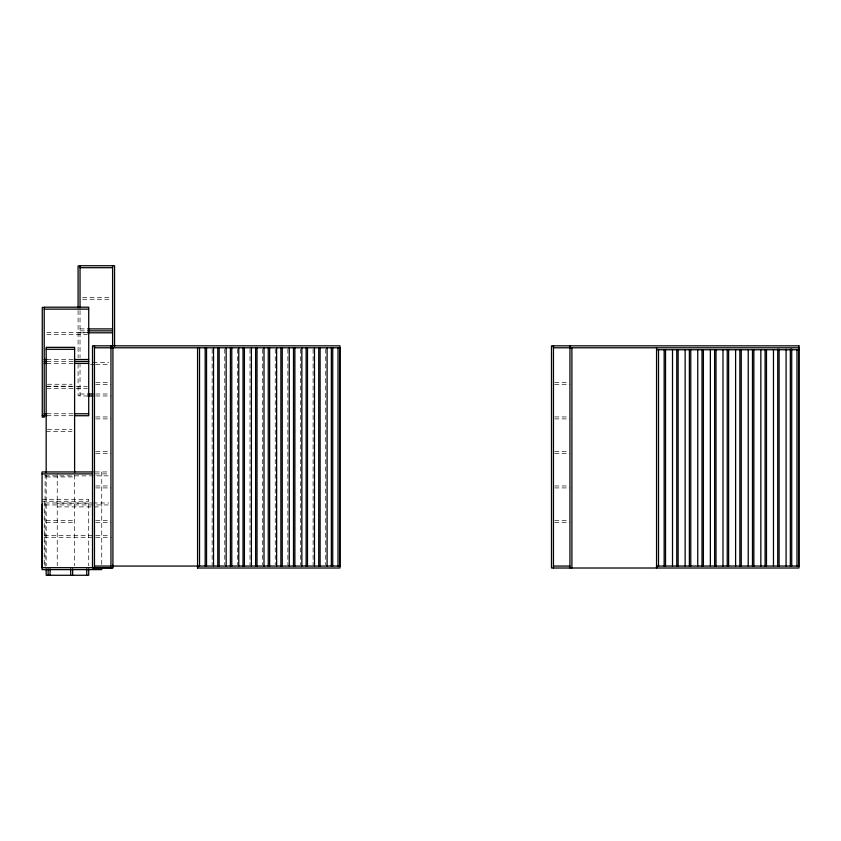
<?xml version="1.0" encoding="UTF-8"?>
<svg xmlns="http://www.w3.org/2000/svg" width="841" height="841" viewBox="0 0 841 841"><rect width="100%" height="100%" fill="white"/><g stroke="black" fill="none" stroke-linecap="round" stroke-linejoin="round"><path stroke-width="0.63" stroke-dasharray="4.21 3.15" d="M82.639 297.315L111.296 297.315M82.639 299.27L111.296 299.27M80.032 328.894L87.853 328.894M80.032 330.849L87.853 330.849M46.833 332.374L88.715 332.374M80.032 332.805L87.853 332.805M46.833 334.329L87.411 334.329M46.833 359.506L73.009 359.506M46.833 361.462L73.009 361.462M93.057 362.439L108.689 362.439M46.833 363.407L73.009 363.407M90.46 364.384L94.36 364.384M95.664 364.384L108.689 364.384M95.737 382.424L109.687 382.424M554.713 382.424L568.674 382.424M47.464 384.253L72.021 384.253M95.737 384.379L110.959 384.379M554.713 384.379L569.946 384.379M46.171 386.208L72.021 386.208M46.833 386.639L87.411 386.639M46.833 388.595L87.411 388.595M80.032 394.019L87.853 394.019M95.664 394.019L108.689 394.019M80.032 395.754L78.087 395.754L78.087 364.29M87.853 395.974L80.032 395.974L80.032 364.29M95.664 395.974L111.296 395.974M46.833 413.772L73.009 413.772M46.833 415.727L73.009 415.727M95.737 416.936L109.687 416.936M554.713 416.936L568.674 416.936M95.737 418.892L110.959 418.892M554.713 418.892L569.946 418.892M47.464 429.614L72.021 429.614M46.171 431.57L72.021 431.57M95.737 451.449L109.687 451.449M554.713 451.449L568.674 451.449M95.737 453.404L110.959 453.404M554.713 453.404L569.946 453.404M95.254 471.948L108.678 471.948M95.201 473.893L108.699 473.893M45.088 475.848L111.296 475.848M46.171 476.942L74.607 476.942M95.737 485.961L109.687 485.961M554.713 485.961L568.674 485.961M95.737 487.917L110.959 487.917M554.713 487.917L569.946 487.917M42.05 499.291L88.715 499.291L88.715 565.72M42.05 501.247L88.715 501.247M45.088 502.981L91.827 502.981M93.12 502.981L108.699 502.981M88.715 503.202L57.03 503.202L57.03 501.247M45.088 504.936L111.296 504.936M57.241 506.892L101.74 506.892M46.171 520.348L74.607 520.348M95.737 520.474L109.687 520.474M554.713 520.474L568.674 520.474M46.171 522.303L74.607 522.303M95.737 522.429L110.959 522.429M554.713 522.429L569.946 522.429M44.216 535.328L108.699 535.328M44.216 537.283L111.296 537.283M325.719 349.11L325.719 564.753M313.094 349.11L313.094 564.753M300.479 349.11L300.479 564.753M287.864 349.11L287.864 564.753M275.238 349.11L275.238 564.753M262.623 349.11L262.623 564.753M249.998 349.11L249.998 564.753M237.383 349.11L237.383 564.753M224.768 349.11L224.768 564.753M212.142 349.11L212.142 564.753M101.74 471.948L101.74 567.675M80.032 310.529L80.032 357.73M78.087 310.529L78.087 357.73M74.607 474.986L74.607 565.72M57.241 473.893L57.241 565.72M46.171 474.986L46.171 565.72M45.088 473.893L45.088 567.675M44.216 501.247L44.216 567.454"/><path stroke-width="1.26" d="M110.959 347.796L110.959 345.84L110.959 568.011M112.915 347.796L112.915 568.011L92.51 568.011L92.51 345.84L339.964 345.84L339.964 568.011L197.572 568.011L197.572 566.056M569.946 347.796L569.946 345.84L569.946 568.011M80.032 265.945L78.087 265.945L78.087 307.911M80.032 267.69L112.599 267.69M44.216 307.407L42.271 307.407L42.271 417.136L44.216 417.136L44.216 307.196L88.715 307.196L88.715 415.727L74.323 415.727M44.216 309.141L88.715 309.141M87.853 328.894L112.599 328.894M87.853 330.849L112.599 330.849M87.853 332.805L112.599 332.805M339.964 347.796L94.465 347.796L94.465 345.84L94.465 568.011M798.95 347.796L553.452 347.796L553.452 345.84L553.452 568.011M46.171 349.299L74.607 349.299M656.558 349.751L798.95 349.751M44.216 359.506L46.833 359.506M74.323 359.506L88.715 359.506M44.216 361.462L46.833 361.462M74.323 361.462L88.715 361.462M44.216 363.407L46.833 363.407M74.323 363.407L88.715 363.407M87.853 394.019L93.057 394.019M87.853 395.974L93.057 395.974M44.216 413.772L46.833 413.772M74.323 413.772L88.715 413.772M42.271 415.507L44.216 415.507M44.216 415.727L46.833 415.727M93.004 471.948L42.05 471.948L42.05 569.62L101.74 569.62L101.74 567.675M42.05 473.893L92.657 473.893M94.465 566.056L110.959 566.056M112.915 566.056L339.964 566.056M553.452 566.056L569.946 566.056M798.95 566.056L656.558 566.056L656.558 568.011L656.558 347.796M42.05 567.675L112.599 567.675L112.599 565.047M798.698 347.796L798.698 566.056M796.995 349.751L796.995 566.056M791.717 349.11L791.717 566.056M790.34 349.11L790.34 566.056M786.083 349.215L786.083 566.056M779.102 349.215L779.102 566.056M777.715 349.215L777.715 566.056M773.468 349.751L773.468 566.056M766.477 349.751L766.477 566.056M765.1 349.751L765.1 566.056M760.842 349.751L760.842 566.056M753.862 349.751L753.862 566.056M752.485 349.751L752.485 566.056M748.227 349.751L748.227 566.056M741.247 349.751L741.247 566.056M739.859 349.751L739.859 566.056M735.602 349.751L735.602 566.056M728.621 349.751L728.621 566.056M727.244 349.751L727.244 566.056M722.987 349.751L722.987 566.056M716.006 349.751L716.006 566.056M714.619 349.751L714.619 566.056M710.372 349.751L710.372 566.056M703.381 349.751L703.381 566.056M702.004 349.751L702.004 566.056M697.746 349.751L697.746 566.056M690.766 349.751L690.766 566.056M689.378 349.751L689.378 566.056M685.131 349.751L685.131 566.056M678.14 349.751L678.14 566.056M676.763 349.751L676.763 566.056M672.506 349.751L672.506 566.056M665.525 349.751L665.525 566.056M664.148 349.751L664.148 566.056M658.514 349.751L658.514 566.056M571.901 347.796L571.901 568.011M339.722 347.796L339.722 566.056M338.008 347.796L338.008 566.056M332.731 347.796L332.731 566.056M331.354 347.796L331.354 566.056M327.096 347.796L327.096 566.056M320.116 347.796L320.116 566.056M318.728 347.796L318.728 566.056M314.481 347.796L314.481 566.056M307.491 347.796L307.491 566.056M306.113 347.796L306.113 566.056M301.856 347.796L301.856 566.056M294.876 347.796L294.876 566.056M293.498 347.796L293.498 566.056M289.241 347.796L289.241 566.056M282.261 347.796L282.261 566.056M280.873 347.796L280.873 566.056M276.626 347.796L276.626 566.056M269.635 347.796L269.635 566.056M268.258 347.796L268.258 566.056M264 347.796L264 566.056M257.02 347.796L257.02 566.056M255.632 347.796L255.632 566.056M251.385 347.796L251.385 566.056M244.395 347.796L244.395 566.056M243.017 347.796L243.017 566.056M238.76 347.796L238.76 566.056M231.78 347.796L231.78 566.056M230.402 347.796L230.402 566.056M226.145 347.796L226.145 566.056M219.165 347.796L219.165 566.056M217.777 347.796L217.777 566.056M213.53 347.796L213.53 566.056M206.539 347.796L206.539 566.056M205.162 347.796L205.162 566.056M199.527 347.796L199.527 566.056M197.572 347.796L197.572 568.011M114.555 346.481L114.555 265.735L80.032 265.735L80.032 307.911M112.599 265.735L112.599 346.481M88.715 568.937L88.715 575.265L46.171 575.265L46.171 568.937M86.77 568.937L86.77 575.265M74.607 472.589L74.607 347.354L46.171 347.354L46.171 472.589M72.652 568.937L72.652 575.265M70.707 568.937L70.707 575.265M50.082 568.937L50.082 575.265M48.126 568.937L48.126 575.265M42.271 504.074L42.271 567.454M798.95 345.84L551.496 345.84L551.496 568.011L798.95 568.011L798.95 345.84"/></g></svg>
